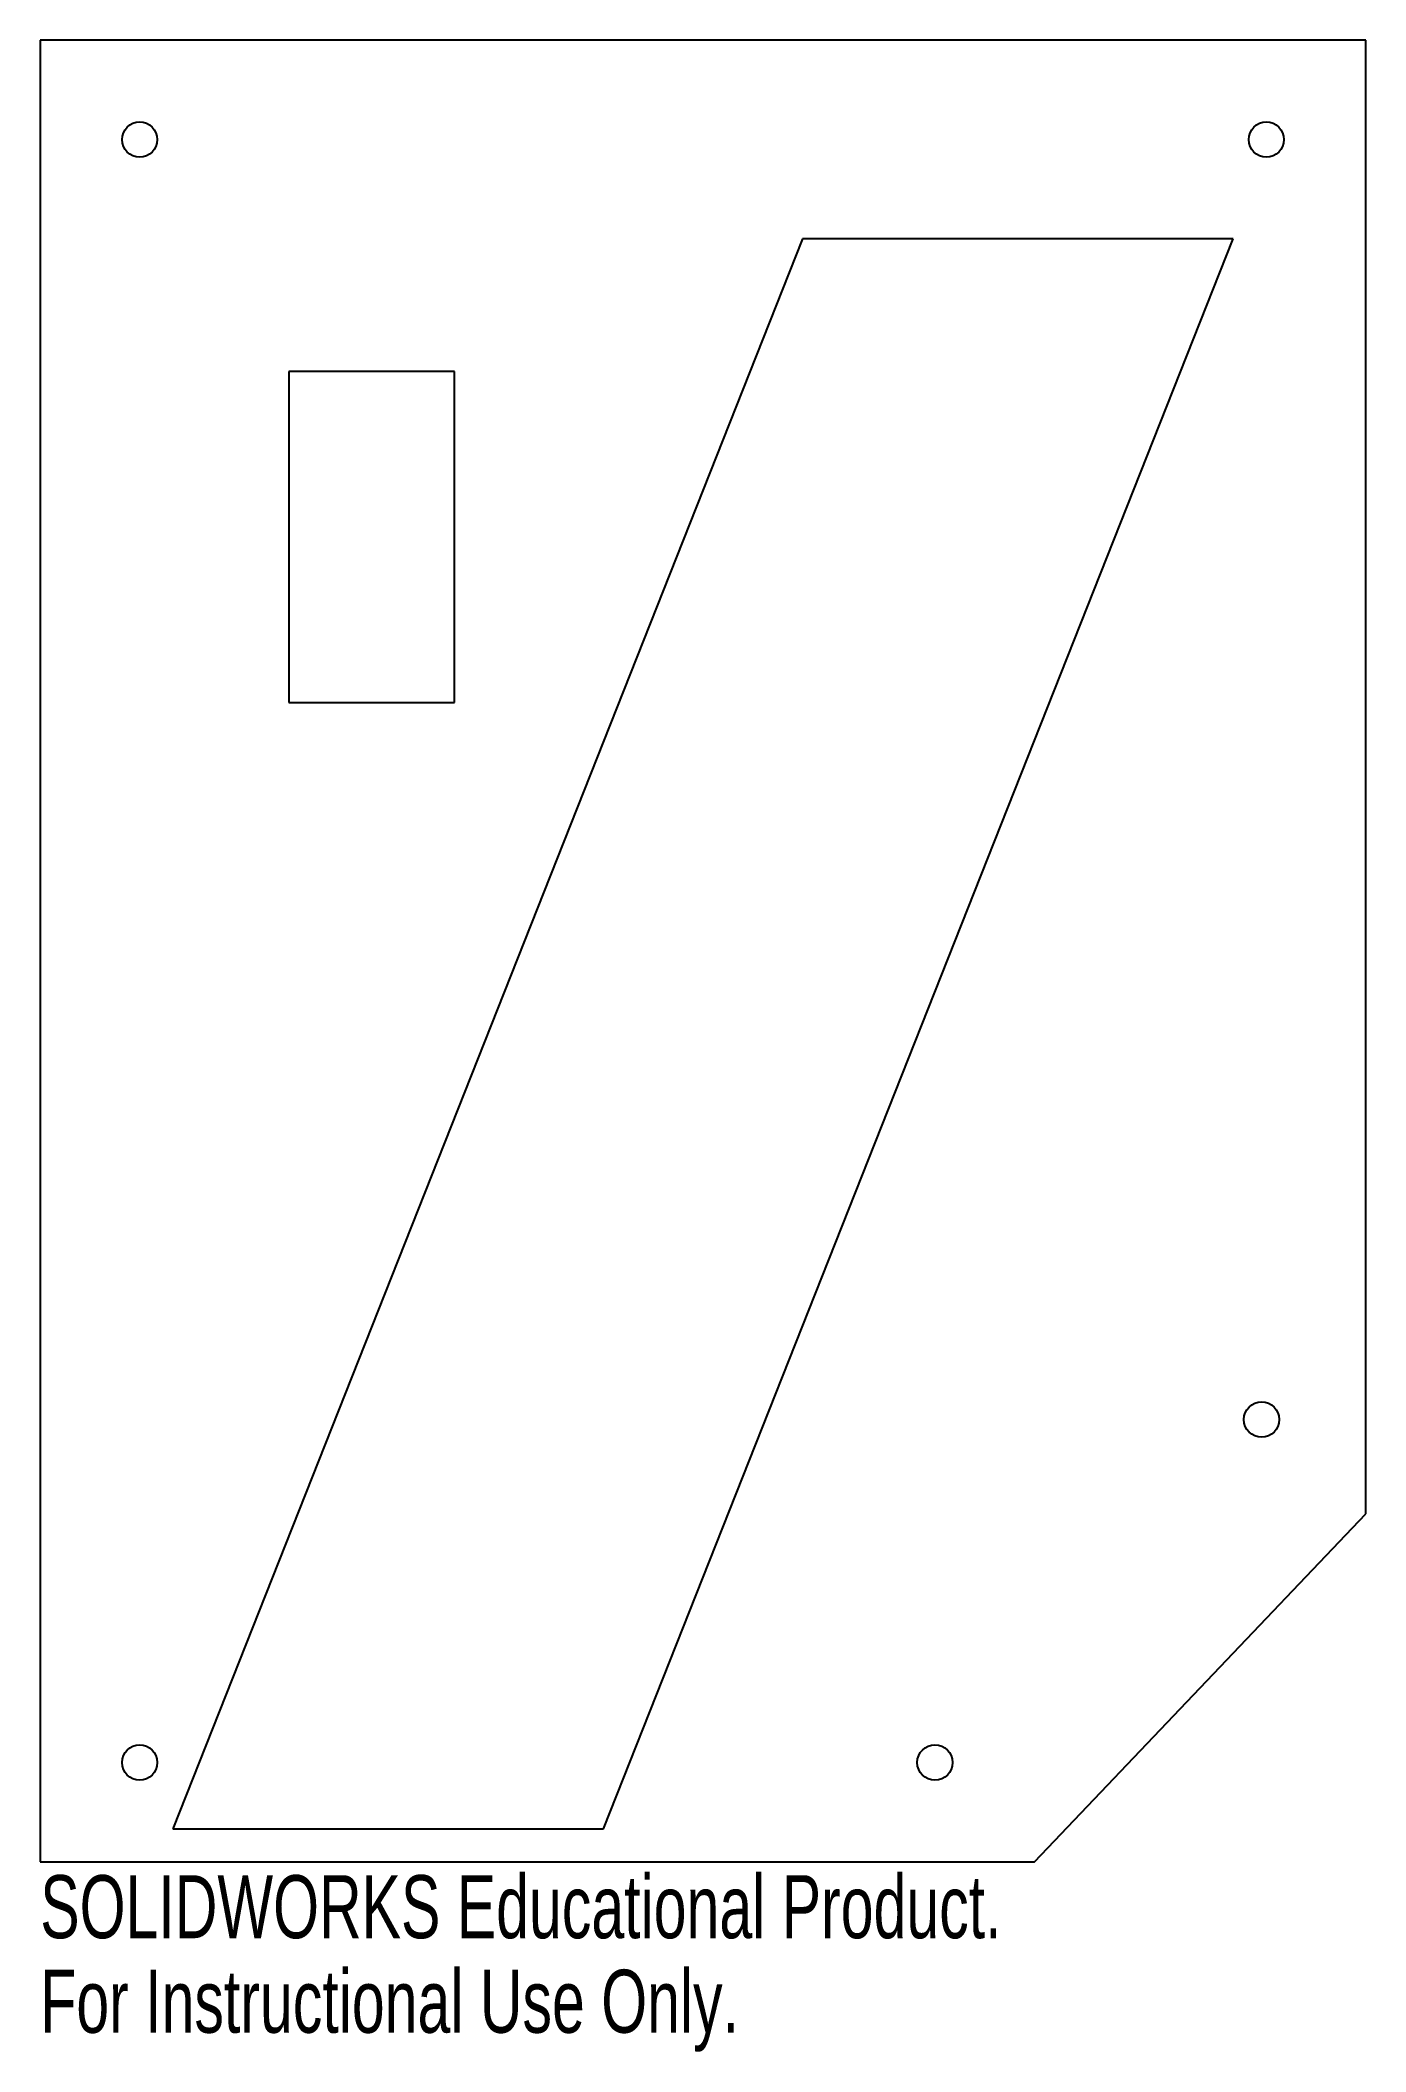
# Model space of a CAD drawing. Header units: inches. Extents: x -2 to 2, y -3.07 to 3.
import ezdxf

# ---------------------------------------------------------------- set-up
doc = ezdxf.new("R2010")
doc.units = ezdxf.units.IN
doc.header["$MEASUREMENT"] = 0
doc.styles.add('SLDTEXTSTYLE0', font='TXT', dxfattribs={"width": 0.7})

msp = doc.modelspace()

# ---------------------------------------------------------------- linework, layer by layer
at = {"color": 7, "linetype": 'Continuous', "lineweight": 25}
for p, q in [((-2, 3), (-2, -2.5)), ((2, 3), (-2, 3)), ((2, -1.4494), (2, 3)), ((0.3, 2.4), (-1.6, -2.4)), ((-0.3, -2.4), (1.6, 2.4)), ((1.6, 2.4), (0.3, 2.4)), ((-1.25, 2), (-1.25, 1)), ((-0.75, 2), (-1.25, 2)), ((-0.75, 1), (-0.75, 2)), ((-1.25, 1), (-0.75, 1)), ((1, -2.5), (2, -1.4494)), ((-1.6, -2.4), (-0.3, -2.4)), ((-2, -2.5), (1, -2.5))]:
    msp.add_line(p, q, dxfattribs=at)
for centre in [(-1.7, 2.7), (1.7, 2.7), (1.6856, -1.1645), (-1.7, -2.2), (0.7, -2.2)]:
    msp.add_circle(centre, 0.0533, dxfattribs=at)

# ---------------------------------------------------------------- texts
at = {"color": 7, "linetype": 'Continuous', "char_height": 0.1903, "attachment_point": 1, "style": 'SLDTEXTSTYLE0'}
for s, insert in [('SOLIDWORKS Educational Product.', (-2, -2.5401)), ('For Instructional Use Only.', (-2, -2.8256))]:
    msp.add_mtext(s, dxfattribs=dict(at, insert=insert))

doc.saveas('drawing.dxf')
